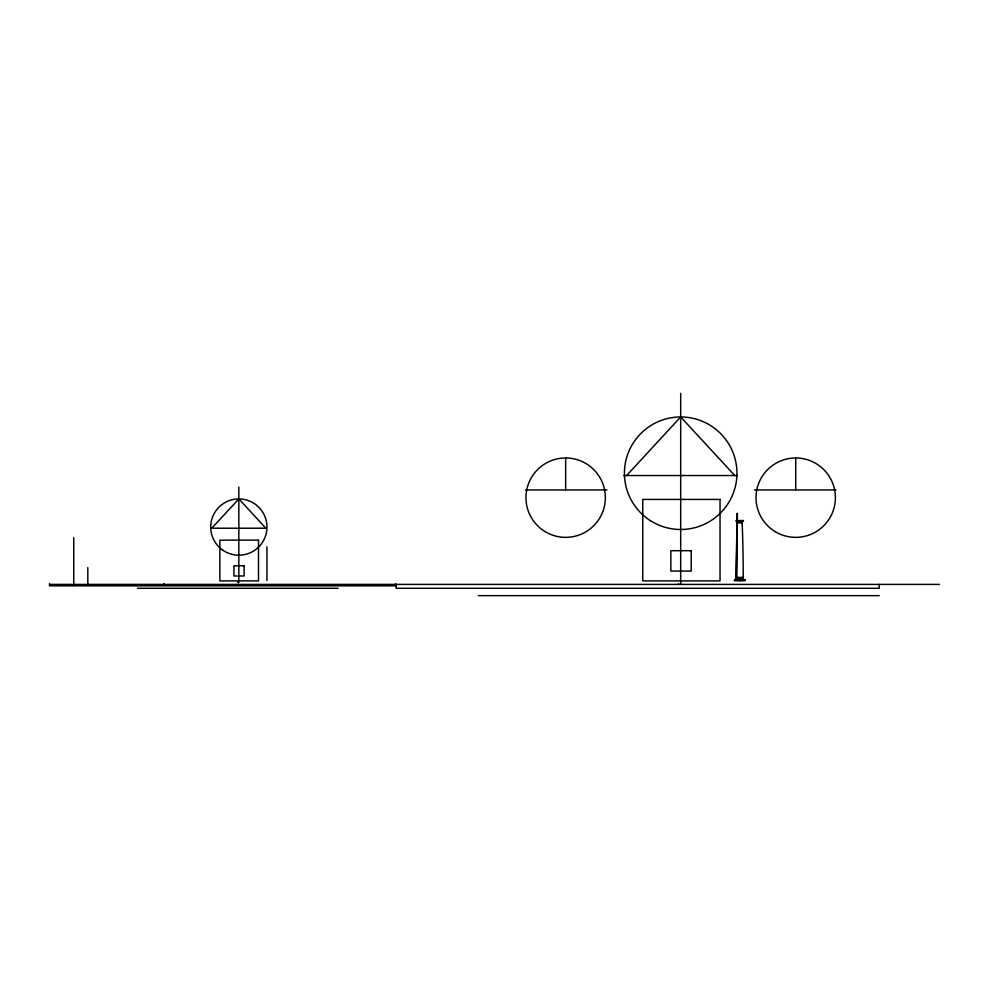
<?xml version="1.0" encoding="UTF-8"?>
<svg xmlns="http://www.w3.org/2000/svg" width="989" height="989" viewBox="0 0 989 989"><rect width="100%" height="100%" fill="white"/><g stroke="black" fill="none" stroke-linecap="round" stroke-linejoin="round"><path stroke-width="1.48" d="M736.137 580.197L737.435 513.464M626.606 475.536L680.692 416.95L734.778 475.536M743.555 578.293L735.841 578.293L735.482 579.183M743.209 577.403L736.199 577.403L735.841 578.293M623.787 475.536L737.238 475.536M525.443 489.938L606.925 489.938M754.446 489.938L835.94 489.938M737.028 522.266L742.665 521.685M742.133 522.884L737.275 522.884A1399.991 1399.991 0 0 0 736.187 577.403M49.524 584.412L939.55 584.412M396.193 585.822L49.524 585.822L49.524 583.708M137.681 588.282L338.102 588.282M478.379 595.65L879.221 595.65M879.221 584.412L879.221 588.282L396.193 588.282L396.193 584.412M795.725 457.969L795.725 489.938M744.185 579.752L735.223 579.752M742.826 521.252L736.57 521.252M739.698 579.752L739.698 580.753M736.892 513.452L736.892 578.689M680.692 393.35L680.692 584.412M678.578 583.708L678.578 584.412M565.659 457.969L565.659 489.938M395.489 583.708L395.489 584.412M266.931 546.83L266.931 580.555M238.831 487.12L238.831 582.657M237.78 581.952L237.78 582.657M164.026 583.708L164.026 584.412M87.811 567.562L87.811 584.412M73.755 537.707L73.755 585.476M73.409 584.771L73.409 585.476M742.158 522.884A1399.991 1399.991 0 0 1 743.221 577.403M238.831 498.926L211.794 528.213L265.88 528.213L238.831 498.926M720.029 499.42L642.751 499.42L642.751 580.902L720.029 580.902L720.029 499.42M743.382 520.548L736.026 520.548L736.026 521.252L743.382 521.252L743.382 520.548M258.5 540.155L219.867 540.155L219.867 580.902L258.5 580.902L258.5 540.155M691.224 550.7L670.851 550.7L670.851 571.073L691.224 571.073L691.224 550.7M244.11 565.795L233.923 565.795L233.923 575.981L244.11 575.981L244.11 565.795M744.964 579.752L734.444 579.752L734.444 580.753L744.964 580.753L744.964 579.752M650.577 520.758A56.274 56.274 0 0 0 736.916 475.536A56.274 56.274 0 0 0 654.582 423.379A56.274 56.274 0 0 0 650.577 520.758M223.069 550.366A28.137 28.137 0 0 0 266.894 529.066A28.137 28.137 0 0 0 226.543 501.757A28.137 28.137 0 0 0 223.069 550.366M545.124 531.625A39.684 39.684 0 0 0 605.342 498.468A39.684 39.684 0 0 0 546.521 462.889A39.684 39.684 0 0 0 545.124 531.625M775.178 531.625A39.684 39.684 0 0 0 835.396 498.468A39.684 39.684 0 0 0 776.575 462.889A39.684 39.684 0 0 0 775.178 531.625"/></g></svg>
